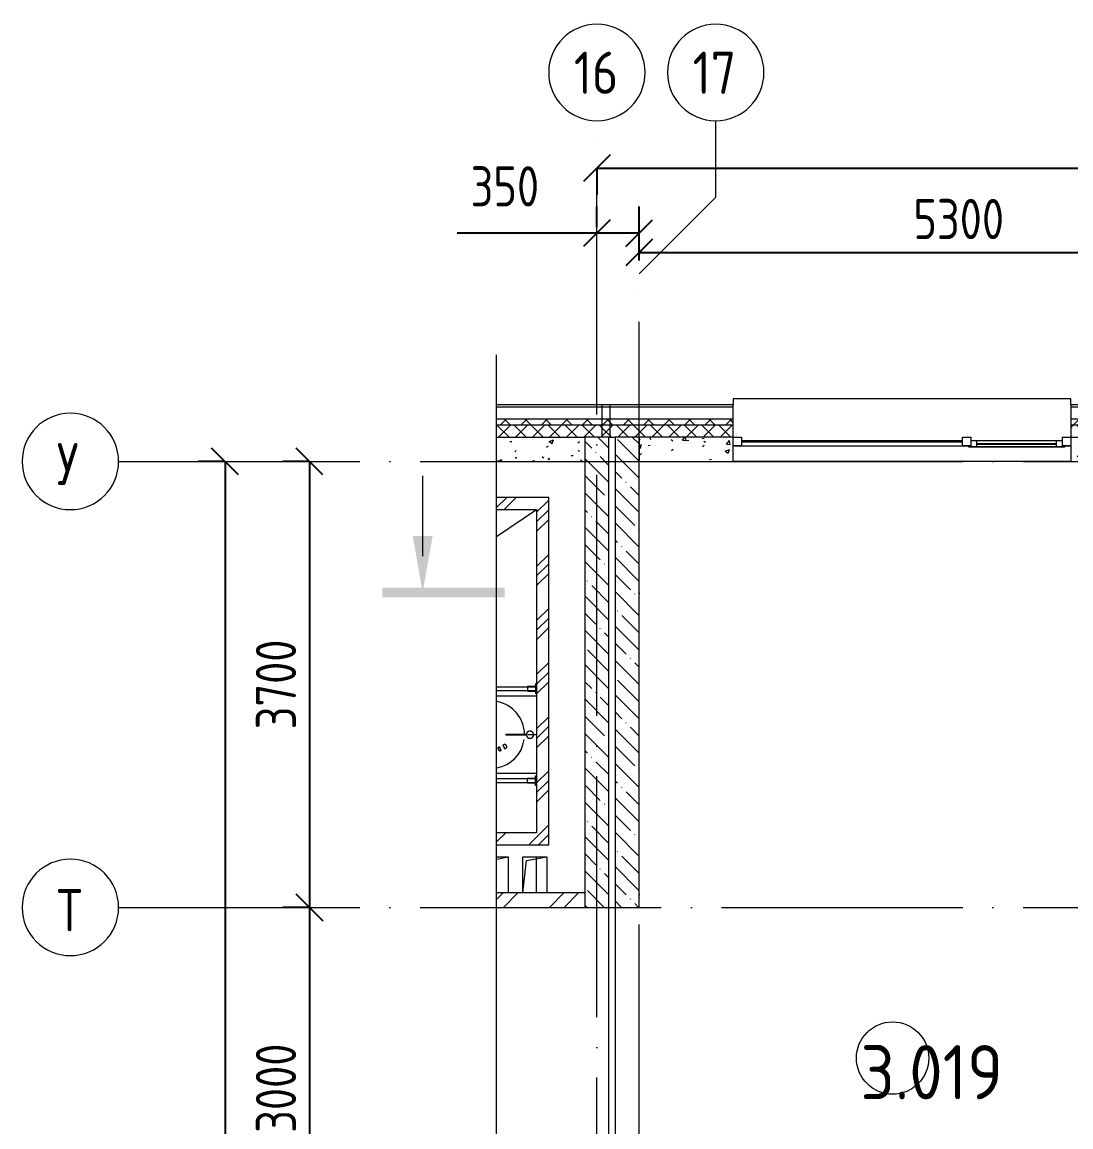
# Model space of a CAD drawing. Header units: millimetres. Extents: x -592259 to 288321, y -552984 to 293768.
# Drawn here: x 92437 to 101133, y -205702 to -196536 of the extents above; entities that cross this region are included whole.
import ezdxf

# ---------------------------------------------------------------- set-up
doc = ezdxf.new("R2010")
doc.units = ezdxf.units.MM
for name, pattern in [('ADSK_Линия сетки', [2500, 2000, -250, 0, -250]), ('ADSK_Невидимые', [500, 300, -200]), ('ADSK_Скрыто', [600, 300, -300])]:
    doc.linetypes.add(name, pattern=pattern)
doc.layers.get('Defpoints').update_dxf_attribs({"color": 250})
for name, color, linetype, lineweight in [('A-____-____-DIMS', 250, 'Continuous', 9), ('A-AREA-____-IDEN', 250, 'Continuous', 9), ('A-DETL-GENF-OTLN', 250, 'Continuous', 5), ('A-FLOR-____-OTLN', 250, 'Continuous', 9), ('A-GLAZ-____-MCUT', 250, 'Continuous', 9), ('A-GLAZ-____-OTLN', 250, 'Continuous', 5), ('A-WALL-____-MCUT', 250, 'Continuous', 13), ('A-WALL-____-PATT', 250, 'Continuous', 13), ('A-WALL-FNSH-MCUT', 250, 'Continuous', 13), ('G-____-____-SYMB', 250, 'ADSK_Скрыто', 9), ('I-WALL-____-OTLN', 250, 'Continuous', 9), ('P-SANR-FIXT-HDLN', 250, 'ADSK_Невидимые', 5), ('P-SANR-FIXT-OTLN', 250, 'Continuous', 9), ('S-GRID-____-IDEN', 250, 'Continuous', 9), ('S-GRID-____-OTLN', 250, 'Continuous', 9)]:
    doc.layers.add(name, color=color, linetype=linetype, lineweight=lineweight)
doc.styles.add('GOST Common', font='', dxfattribs={"width": 0.9, "height": 350})
doc.styles.add('ISOCPEUR_1', font='isocpeur.ttf', dxfattribs={"width": 0.9, "height": 250})
doc.styles.get("Standard").update_dxf_attribs({"font": 'ГОСТ тип А.ttf'})
doc.styles.get('GOST Common').set_extended_font_data('GOST Common')
doc.dimstyles.new('А3', dxfattribs={"dimtxt": 333, "dimasz": 222, "dimexe": 222, "dimexo": 111, "dimgap": 111, "dimtad": 1, "dimtoh": 1, "dimdec": 0, "dimrnd": 0.0015, "dimzin": 0, "dimdsep": 46, "dimtxsty": 'Standard', "dimblk": 'OBLIQUE', "dimcen": 0, "dimclrd": 7, "dimclre": 7, "dimclrt": 7, "dimadec": 0, "dimazin": 0, "dimtfac": 1, "dimtdec": 0, "dimtofl": 0, "dimtmove": 0, "dimatfit": 3, "dimfxl": 1, "dimtolj": 1, "dimtzin": 0, "dimarcsym": 0})
pattern_1 = [(45, (28052.9, -258555.93), (-224.5064, 224.5064), []), (45, (28132.28, -258555.93), (0, 449.0128), []), (45, (27973.53, -258555.93), (0, 449.0128), [])]
pattern_2 = [(135, (28052.9, -258555.93), (-84.85281, -84.85281), []), (225, (28052.9, -258555.93), (84.85281, -84.85281), [])]
pattern_3 = [(45, (28052.91, -258555.93), (-70.71068, 70.71068), []), (135, (28052.91, -258555.93), (-70.71068, -70.71068), [])]
pattern_4 = [(135, (28052.9, -258555.93), (-142.5612, -142.5612), []), (135, (28195.47, -258555.93), (-142.5612, -142.5612), [252.016, -50.403, 3.353, -47.05])]
pattern_5 = [(50, (28052.9, -258555.93), (364.3679, -31.8783), [38.1, -419.1]), (355, (28052.9, -258555.93), (-70.4859, 382.1133), [30.48, -335.28]), (100.451, (28083.27, -258558.6), (293.885, 350.2334), [32.38, -356.18]), (46.184, (28052.9, -258454.33), (542.1585, -84.0858), [57.15, -628.65]), (96.636, (28098.1, -258461.34), (474.805, 494.8554), [48.57, -534.27]), (351.184, (28052.9, -258454.33), (474.8102, 494.85), [45.72, -502.92]), (21, (28103.7, -258479.73), (303.2285, -204.5305), [38.1, -419.1]), (326, (28103.7, -258479.73), (123.6039, 368.376), [30.48, -335.28]), (71.451, (28128.97, -258496.77), (426.8341, 163.8427), [32.38, -356.18]), (37.5, (28052.9, -258555.93), (6.17665, 169.11015), [16.764, -314.452, 16.764, -323.596, -336.55]), (37.5, (28052.9, -258555.93), (6.17665, 169.11015), [-671.576, 16.764, -319.786]), (7.5, (28052.9, -258555.93), (133.63888, 200.3615), [16.764, -177.292, 16.764, -306.832, -128.27]), (7.5, (28052.9, -258555.93), (133.63888, 200.3615), [-517.652, 16.764, -111.506]), (327.5, (27939.62, -258555.93), (271.18182, -11.45836), [16.764, -110.236, 16.764, -379.476, -525.78]), (327.5, (27939.62, -258555.93), (271.18182, -11.45836), [-523.24, 16.764, -509.016]), (317.5, (27888.82, -258555.93), (296.2585, 50.85285), [16.764, -148.336, 16.764, -246.38, -373.38]), (317.5, (27888.82, -258555.93), (296.2585, 50.85285), [-428.244, 16.764, -356.616])]

# ---------------------------------------------------------------- blocks, each defined once
blk = doc.blocks.new('SND_Умывальник МГН_Jika - гибкая подводка_ 640х550х165 PN6_3_ ХВ_ГВ накидная гайка BP DN15_ К-гл_кон_ П DN 50-28567872-АР1_Маркировочный план 3 этажа секция 2_3')
at = {"layer": 'P-SANR-FIXT-HDLN'}
blk.add_line((0, 0), (0, -25), dxfattribs=at)
at = {"layer": 'P-SANR-FIXT-OTLN', "lineweight": 5}
for p, q in [((-421, 0), (-421, -8)), ((-341, -8), (-341, 0)), ((-320, 0), (-320, -331.2)), ((320, -331.2), (320, 0)), ((341, -8), (341, 0)), ((-421, -8), (-341, -8)), ((-401, -8), (-401, -75)), ((-401, -75), (-361, -75)), ((-397, -331.2), (-397, -8)), ((-365, -8), (-365, -331.2)), ((-361, -75), (-361, -8)), ((-5, -222.8), (-5, -77.2)), ((0, -25), (0, -72.9)), ((5, -78.1), (5, -222.8)), ((421, -8), (341, -8)), ((361, -75), (361, -8)), ((401, -75), (361, -75)), ((365, -8), (365, -331.2)), ((397, -331.2), (397, -8)), ((401, -8), (401, -75)), ((421, 0), (421, -8)), ((-5, -228.7), (-5, -222.8)), ((5, -222.8), (-5, -222.8)), ((-5, -236.8), (-5, -228.7)), ((-5, -228.7), (5, -228.7)), ((-5, -254.9), (-5, -236.8)), ((-5, -236.8), (5, -236.8)), ((-5, -254.9), (5, -254.9)), ((5, -222.8), (5, -228.7)), ((5, -228.7), (5, -236.8)), ((5, -236.8), (5, -254.9)), ((104, -316.1), (102.9, -313.7)), ((104, -316.1), (103.7, -314.7))]:
    blk.add_line(p, q, dxfattribs=at)
at = {"layer": 'P-SANR-FIXT-OTLN', "lineweight": 5, "flags": 128}
for points in [[(0, -25), (-1.2, -25), (-2.4, -25.1), (-3.6, -25.2), (-4.8, -25.4), (-6, -25.6), (-7.1, -25.9), (-8.3, -26.2), (-9.4, -26.5), (-10.6, -26.9), (-11.7, -27.4), (-12.8, -27.9), (-13.9, -28.4), (-14.9, -29), (-15.9, -29.6), (-16.9, -30.2), (-17.9, -30.9), (-18.9, -31.7), (-19.8, -32.4), (-20.7, -33.3), (-21.5, -34.1), (-22.3, -35), (-23.1, -35.9), (-23.9, -36.8), (-24.6, -37.8), (-25.2, -38.8), (-25.9, -39.8), (-26.5, -40.9), (-27, -41.9), (-27.5, -43), (-28, -44.1), (-28.4, -45.3), (-28.7, -46.4), (-29.1, -47.6), (-29.3, -48.7), (-29.6, -49.9), (-29.7, -51.1), (-29.9, -52.3), (-30, -53.5), (-30, -54.7), (-30, -55.9), (-29.9, -57.1), (-29.8, -58.3), (-29.7, -59.5), (-29.5, -60.6), (-29.2, -61.8), (-28.9, -63), (-28.6, -64.1), (-28.2, -65.3), (-27.8, -66.4), (-27.3, -67.5), (-26.8, -68.6), (-26.2, -69.6), (-25.6, -70.7), (-24.9, -71.7), (-24.3, -72.7), (-23.5, -73.6), (-22.8, -74.5), (-22, -75.4), (-21.1, -76.3), (-20.3, -77.1), (-19.4, -77.9), (-18.4, -78.7), (-17.5, -79.4), (-16.5, -80.1), (-15.5, -80.7), (-14.4, -81.3), (-13.4, -81.9), (-12.3, -82.4), (-11.2, -82.8), (-10, -83.3), (-8.9, -83.6), (-7.8, -84), (-6.6, -84.3), (-5.4, -84.5)], [(6, -84.4), (7.1, -84.1), (8.3, -83.8), (9.4, -83.5), (10.6, -83.1), (11.7, -82.6), (12.8, -82.1), (13.9, -81.6), (14.9, -81), (15.9, -80.4), (16.9, -79.8), (17.9, -79.1), (18.9, -78.3), (19.8, -77.6), (20.7, -76.7), (21.5, -75.9), (22.3, -75), (23.1, -74.1), (23.9, -73.2), (24.6, -72.2), (25.2, -71.2), (25.9, -70.2), (26.5, -69.1), (27, -68.1), (27.5, -67), (28, -65.9), (28.4, -64.7), (28.7, -63.6), (29.1, -62.4), (29.3, -61.3), (29.6, -60.1), (29.7, -58.9), (29.9, -57.7), (30, -56.5), (30, -55.3), (30, -54.1), (29.9, -52.9), (29.8, -51.7), (29.7, -50.5), (29.5, -49.4), (29.2, -48.2), (28.9, -47), (28.6, -45.9), (28.2, -44.7), (27.8, -43.6), (27.3, -42.5), (26.8, -41.4), (26.2, -40.4), (25.6, -39.3), (24.9, -38.3), (24.3, -37.3), (23.5, -36.4), (22.8, -35.5), (22, -34.6), (21.1, -33.7), (20.3, -32.9), (19.4, -32.1), (18.4, -31.3), (17.5, -30.6), (16.5, -29.9), (15.5, -29.3), (14.4, -28.7), (13.4, -28.1), (12.3, -27.6), (11.2, -27.2), (10, -26.7), (8.9, -26.4), (7.8, -26), (6.6, -25.7), (5.4, -25.5), (4.2, -25.3), (3, -25.2), (1.8, -25.1), (0.6, -25), (0, -25)], [(79, -262.4), (83, -270.9), (87.1, -279.9)], [(116.3, -266.3), (112.1, -257.3), (108.1, -248.8)], [(100.7, -308.9), (102.9, -313.7), (104, -316.1)], [(106.2, -318.3), (104.9, -317.3), (104, -316.1)], [(133.2, -302.5), (133.5, -304), (133.4, -305.6), (132.7, -307.4), (131.6, -309.2), (130.1, -311), (128.1, -312.8), (125.8, -314.4), (123.3, -315.9), (120.6, -317.1), (117.8, -318.1), (115.1, -318.8), (112.5, -319.2), (110.1, -319.2), (108, -318.9)], [(129.8, -295.3), (132, -300.1), (133.2, -302.5)], [(133.2, -302.5), (132, -300.1), (129.8, -295.3)], [(131, -300.4), (132.3, -301.3), (133.2, -302.5)]]:
    blk.add_lwpolyline(points, dxfattribs=at)
at = {"layer": 'P-SANR-FIXT-OTLN', "lineweight": 5}
for centre, radius, start, end in [((0, -55), 30, 171.13635, 180), ((0, -55), 30, 180, 260.34074), ((0, -55), 30, 23.27725, 150), ((0, -55), 30, 327.04557, 360), ((0, -55), 30, 0, 8.09442), ((0, -380), 280, 91.02501, 169.95011), ((0, -380), 280, 10.04989, 81.67409)]:
    blk.add_arc(centre, radius, start, end, dxfattribs=at)
for points, knots in [([(79, -262.4), (78.9, -262.2), (78.9, -261.7), (79.4, -260.8), (80.3, -259.8), (81.3, -258.9), (82.4, -258), (84.1, -256.8), (86.6, -255.2), (90.1, -253.3), (94, -251.5), (98, -249.9), (101.4, -248.8), (104, -248.3), (105.8, -248.1), (107.4, -248.1), (108, -248.5), (108.1, -248.8)], [-1, -1, -1, -1, -0.958333, -0.916667, -0.875, -0.833333, -0.791667, -0.75, -0.666667, -0.555556, -0.444444, -0.333333, -0.222222, -0.166667, -0.111111, -0.055556, 0, 0, 0, 0]), ([(87.1, -279.9), (87.1, -279.9), (87.5, -279.7), (88.7, -279), (90.3, -278.3), (92.6, -277.2), (95.8, -275.7), (99.6, -273.9), (103.6, -272), (107.1, -270.4), (109.9, -269.1), (111.7, -268.3), (113, -267.7), (114.2, -267.2), (115.3, -266.7), (116, -266.4), (116.2, -266.3), (116.3, -266.3)], [0, 0, 0, 0, 0.055556, 0.111111, 0.166667, 0.222222, 0.333333, 0.444444, 0.555556, 0.666667, 0.75, 0.791667, 0.833333, 0.875, 0.916667, 0.958333, 1, 1, 1, 1]), ([(100.7, -308.9), (100.7, -308.9), (101, -308.8), (102.4, -308.2), (103.9, -307.5), (106.3, -306.5), (109.4, -305), (113.3, -303.2), (116.6, -301.7), (119.2, -300.5), (121.1, -299.6), (123.1, -298.6), (124.9, -297.7), (126.6, -296.9), (128.2, -296.2), (129.5, -295.5), (129.8, -295.3), (129.8, -295.3)], [-1, -1, -1, -1, -0.944444, -0.888889, -0.833333, -0.777778, -0.666667, -0.555556, -0.444444, -0.388889, -0.333333, -0.277778, -0.222222, -0.166667, -0.111111, -0.055556, 0, 0, 0, 0]), ([(104, -316.1), (104.3, -316.8), (105.3, -317.8), (107.3, -318.8), (109.4, -319.2), (112.3, -319.3), (115.9, -318.8), (120, -317.5), (123.3, -315.9), (125.7, -314.5), (127.5, -313.3), (129.2, -311.9), (130.8, -310.3), (132.1, -308.6), (133.1, -306.7), (133.7, -304.6), (133.5, -303.2), (133.2, -302.5)], [0, 0, 0, 0, 0.055556, 0.111111, 0.166667, 0.222222, 0.333333, 0.444444, 0.555556, 0.611111, 0.666667, 0.722222, 0.777778, 0.833333, 0.888889, 0.944444, 1, 1, 1, 1]), ([(133.2, -302.5), (132.8, -301.9), (132, -300.9), (130.9, -300.3), (130.4, -300.1)], [0, 0, 0, 0, 0.05555556, 0.097424, 0.097424, 0.097424, 0.097424])]:
    blk.add_open_spline(points, degree=3, knots=knots, dxfattribs=at)
blk.add_open_spline([(103.7, -314.7), (103.7, -315.2), (103.8, -315.7), (104, -316.1)], degree=3, dxfattribs=at)
blk = doc.blocks.new('_Wn_-As_OpeningMEP_floor__Rectangular - _Wn_-As_OpeningMEP_floor__Rectangular-33952643-АР1_Маркировочный план 3 этажа секция 2_3')
at = {"layer": 'A-DETL-GENF-OTLN', "lineweight": 5}
blk.add_line((3.8, 181.6), (100, 200), dxfattribs=at)
blk = doc.blocks.new('_Wn_-As_OpeningMEP_floor__Rectangular - _Wn_-As_OpeningMEP_floor__Rectangular-V146-АР1_Маркировочный план 3 этажа секция 2_3')
at = {"layer": 'A-DETL-GENF-OTLN', "lineweight": 5}
for p, q in [((-67.9, 167.9), (100, 200)), ((-100, -100), (-67.9, 167.9))]:
    blk.add_line(p, q, dxfattribs=at)
blk = doc.blocks.new('Окно_СКБ_2Ст1 - Окно_СКБ_2Ст_2800_ОК12-29019270-АР1_Маркировочный план 3 этажа секция 2_3')
at = {"layer": 'A-GLAZ-____-MCUT'}
for p, q in [((-1400, -195), (-1400, -125)), ((-1400, -125), (-1330, -125)), ((-1330, -125), (-1330, -195)), ((500, -195), (500, -125)), ((500, -125), (570, -125)), ((570, -125), (570, -195)), ((1330, -155), (570, -155)), ((570, -155), (570, -195)), ((620, -205), (620, -155)), ((1280, -205), (1280, -155)), ((1330, -195), (1330, -125)), ((1330, -125), (1400, -125)), ((1330, -195), (1330, -155)), ((1400, -125), (1400, -195)), ((-1330, -195), (-1400, -195)), ((570, -195), (500, -195)), ((570, -195), (550, -195)), ((550, -195), (550, -205)), ((550, -205), (1350, -205)), ((1350, -205), (550, -205)), ((1400, -195), (1330, -195)), ((1350, -195), (1330, -195)), ((1350, -205), (1350, -195))]:
    blk.add_line(p, q, dxfattribs=at)
at = {"layer": 'A-GLAZ-____-MCUT', "lineweight": 5}
for p, q in [((500, -155), (-1330, -155)), ((500, -165), (-1330, -165)), ((620, -175), (1280, -175)), ((1280, -185), (620, -185))]:
    blk.add_line(p, q, dxfattribs=at)
at = {"layer": 'A-GLAZ-____-OTLN'}
for p, q in [((-1400, -195), (550, -195)), ((1350, -195), (1400, -195))]:
    blk.add_line(p, q, dxfattribs=at)
blk = doc.blocks.new('WNW_Отлив1 - Отлив_металлический 2-28596384-АР1_Маркировочный план 3 этажа секция 2_3')
at = {"layer": 'A-GLAZ-____-OTLN'}
for p, q in [((1400, 320), (-1400, 320)), ((-1400, 320), (-1400, 270)), ((1400, 270), (1400, 320))]:
    blk.add_line(p, q, dxfattribs=at)
blk = doc.blocks.new('DET_L_Линия разрыва - М100-32542165-АР1_Маркировочный план 3 этажа секция 2_3')
at = {"layer": 'A-DETL-GENF-OTLN', "lineweight": 5}
blk.add_line((8350, 0), (0, 0), dxfattribs=at)
blk = doc.blocks.new('Ось сетки - Круг_Ø8 мм-39983606-АР1_Маркировочный план 3 этажа секция 2_3')
at = {"layer": 'S-GRID-____-IDEN'}
for start, end in [(360, 180), (180, 360)]:
    blk.add_arc((0, 0), 4, start, end, dxfattribs=at)
blk = doc.blocks.new('_Oblique')
at = {"color": 0, "linetype": 'ByBlock', "lineweight": -2}
blk.add_line((-0.5, -0.5), (0.5, 0.5), dxfattribs=at)
blk = doc.blocks.new('*D4343')
at = {"layer": 'A-____-____-DIMS', "color": 7, "lineweight": -2, "transparency": 16777216}
for p, q in [((94808.3, -200180.9), (94597.3, -200180.9)), ((94819.3, -200180.9), (94819.3, -203880.9)), ((94808.3, -203880.9), (94597.3, -203880.9))]:
    blk.add_line(p, q, dxfattribs=at)
at = {"layer": 'Defpoints', "color": 0, "transparency": 16777216}
for p in [(94919.3, -200180.9), (94819.3, -203880.9), (94919.3, -203880.9)]:
    blk.add_point(p, dxfattribs=at)
at = {"layer": 'A-____-____-DIMS', "color": 7, "lineweight": -2, "transparency": 16777216, "xscale": 222, "yscale": 222, "zscale": 222}
for p, rotation in [((94819.3, -200180.9), 90), ((94819.3, -203880.9), 270)]:
    blk.add_blockref('_Oblique', p, dxfattribs=dict(at, rotation=rotation))
at = {"layer": 'A-____-____-DIMS', "color": 7, "transparency": 16777216, "insert": (94541.8, -202030.9), "char_height": 333, "width": 2.483, "attachment_point": 5, "rotation": 90}
blk.add_mtext('\\A1;3700', dxfattribs=at)
blk = doc.blocks.new('*D4344')
at = {"layer": 'A-____-____-DIMS', "color": 7, "lineweight": -2, "transparency": 16777216}
for p, q in [((94808.3, -203880.9), (94597.3, -203880.9)), ((94819.3, -203880.9), (94819.3, -206880.9)), ((94808.3, -206880.9), (94597.3, -206880.9))]:
    blk.add_line(p, q, dxfattribs=at)
at = {"layer": 'Defpoints', "color": 0, "transparency": 16777216}
for p in [(94919.3, -203880.9), (94819.3, -206880.9), (94919.3, -206880.9)]:
    blk.add_point(p, dxfattribs=at)
at = {"layer": 'A-____-____-DIMS', "color": 7, "lineweight": -2, "transparency": 16777216, "xscale": 222, "yscale": 222, "zscale": 222}
for p, rotation in [((94819.3, -203880.9), 90), ((94819.3, -206880.9), 270)]:
    blk.add_blockref('_Oblique', p, dxfattribs=dict(at, rotation=rotation))
at = {"layer": 'A-____-____-DIMS', "color": 7, "transparency": 16777216, "insert": (94541.8, -205380.9), "char_height": 333, "width": 2.483, "attachment_point": 5, "rotation": 90}
blk.add_mtext('\\A1;3000', dxfattribs=at)
blk = doc.blocks.new('*D4359')
at = {"layer": 'A-____-____-DIMS', "color": 7, "lineweight": -2, "transparency": 16777216}
for p, q in [((94108.3, -200180.9), (93897.3, -200180.9)), ((94119.3, -200180.9), (94119.3, -258530.9)), ((94108.3, -258530.9), (93897.3, -258530.9))]:
    blk.add_line(p, q, dxfattribs=at)
at = {"layer": 'Defpoints', "color": 0, "transparency": 16777216}
for p in [(94219.3, -200180.9), (94119.3, -258530.9), (94219.3, -258530.9)]:
    blk.add_point(p, dxfattribs=at)
at = {"layer": 'A-____-____-DIMS', "color": 7, "lineweight": -2, "transparency": 16777216, "xscale": 222, "yscale": 222, "zscale": 222}
for p, rotation in [((94119.3, -200180.9), 90), ((94119.3, -258530.9), 270)]:
    blk.add_blockref('_Oblique', p, dxfattribs=dict(at, rotation=rotation))
at = {"layer": 'A-____-____-DIMS', "color": 7, "transparency": 16777216, "insert": (93841.8, -229355.9), "char_height": 333, "width": 3.104, "attachment_point": 5, "rotation": 90}
blk.add_mtext('\\A1;58350', dxfattribs=at)
blk = doc.blocks.new('*D4402')
at = {"layer": 'A-____-____-DIMS', "color": 7, "lineweight": -2, "transparency": 16777216}
for p, q in [((97202.9, -198236.4), (97202.9, -198065.3)), ((97552.9, -198512.9), (97552.9, -198065.3)), ((97202.9, -198287.3), (96044.9, -198287.3)), ((97552.9, -198287.3), (97202.9, -198287.3))]:
    blk.add_line(p, q, dxfattribs=at)
at = {"layer": 'Defpoints', "color": 0, "transparency": 16777216}
for p in [(97202.9, -198347.4), (97552.9, -198287.3), (97552.9, -198623.9)]:
    blk.add_point(p, dxfattribs=at)
at = {"layer": 'A-____-____-DIMS', "color": 7, "lineweight": -2, "transparency": 16777216, "xscale": 222, "yscale": 222, "zscale": 222, "rotation": 180}
blk.add_blockref('_Oblique', (97202.9, -198287.3), dxfattribs=at)
at = {"layer": 'A-____-____-DIMS', "color": 7, "lineweight": -2, "transparency": 16777216, "xscale": 222, "yscale": 222, "zscale": 222}
blk.add_blockref('_Oblique', (97552.9, -198287.3), dxfattribs=at)
at = {"layer": 'A-____-____-DIMS', "color": 7, "transparency": 16777216, "insert": (96155.9, -197732.3), "char_height": 333, "width": 1.862, "attachment_point": 1, "line_spacing_factor": 1.022761}
blk.add_mtext('\\A1;350', dxfattribs=at)
blk = doc.blocks.new('*D4403')
at = {"layer": 'A-____-____-DIMS', "color": 7, "lineweight": -2, "transparency": 16777216}
for p, q in [((97552.9, -198512.9), (97552.9, -198225.4)), ((97552.9, -198447.4), (102852.9, -198447.4)), ((102852.9, -198458.4), (102852.9, -198669.4))]:
    blk.add_line(p, q, dxfattribs=at)
at = {"layer": 'Defpoints', "color": 0, "transparency": 16777216}
for p in [(102852.9, -198347.4), (102852.9, -198447.4), (97552.9, -198623.9)]:
    blk.add_point(p, dxfattribs=at)
at = {"layer": 'A-____-____-DIMS', "color": 7, "lineweight": -2, "transparency": 16777216, "xscale": 222, "yscale": 222, "zscale": 222, "rotation": 180}
blk.add_blockref('_Oblique', (97552.9, -198447.4), dxfattribs=at)
at = {"layer": 'A-____-____-DIMS', "color": 7, "lineweight": -2, "transparency": 16777216, "xscale": 222, "yscale": 222, "zscale": 222}
blk.add_blockref('_Oblique', (102852.9, -198447.4), dxfattribs=at)
at = {"layer": 'A-____-____-DIMS', "color": 7, "transparency": 16777216, "insert": (100202.9, -198169.9), "char_height": 333, "width": 2.483, "attachment_point": 5}
blk.add_mtext('\\A1;5300', dxfattribs=at)
blk = doc.blocks.new('*D4431')
at = {"layer": 'A-____-____-DIMS', "color": 7, "lineweight": -2, "transparency": 16777216}
for p, q in [((97202.9, -197747.4), (180802.9, -197747.4)), ((97202.9, -197758.4), (97202.9, -197969.4)), ((180802.9, -197758.4), (180802.9, -197969.4))]:
    blk.add_line(p, q, dxfattribs=at)
at = {"layer": 'Defpoints', "color": 0, "transparency": 16777216}
for p in [(97202.9, -197647.4), (180802.9, -197647.4), (180802.9, -197747.4)]:
    blk.add_point(p, dxfattribs=at)
at = {"layer": 'A-____-____-DIMS', "color": 7, "lineweight": -2, "transparency": 16777216, "xscale": 222, "yscale": 222, "zscale": 222, "rotation": 180}
blk.add_blockref('_Oblique', (97202.9, -197747.4), dxfattribs=at)
at = {"layer": 'A-____-____-DIMS', "color": 7, "lineweight": -2, "transparency": 16777216, "xscale": 222, "yscale": 222, "zscale": 222}
blk.add_blockref('_Oblique', (180802.9, -197747.4), dxfattribs=at)
at = {"layer": 'A-____-____-DIMS', "color": 7, "transparency": 16777216, "insert": (139002.9, -197469.9), "char_height": 333, "width": 3.104, "attachment_point": 5}
blk.add_mtext('\\A1;83600', dxfattribs=at)
blk = doc.blocks.new('AAR_СКБ_Марка_Помещения_мал - Номер-28977439-АР1_Маркировочный план 3 этажа секция 2_3')
at = {"layer": 'A-AREA-____-IDEN'}
blk.add_circle((-0.028, 0), 3, dxfattribs=at)
blk = doc.blocks.new('Разрез - Номер вида сзади_3_5 мм-32550532-АР1_Маркировочный план 3 этажа секция 2_3')
at = {"layer": 'G-____-____-SYMB', "linetype": 'Continuous'}
for points in [[(9.798, 0.404), (9.798, -0.394), (-0.333, -0.394), (-0.333, 0.404)], [(2.176, -4.675), (3, 0), (3.824, -4.675)]]:
    blk.add_hatch(color=256, dxfattribs=at).paths.add_polyline_path(points)
at = {"layer": 'G-____-____-SYMB', "linetype": 'Continuous', "lineweight": 20}
blk.add_line((3, -3), (3, -9.663), dxfattribs=at)

msp = doc.modelspace()

# ---------------------------------------------------------------- hatches: boundary and pattern name
at = {"layer": 'A-WALL-____-PATT', "lineweight": 15}
h = msp.add_hatch(dxfattribs=at)
h.set_pattern_fill('FP_48', color=256, style=0, pattern_type=2)
h.set_pattern_definition(pattern_2)
h.paths.add_polyline_path([(96371.6605, -199880.9292), (97312.9057, -199880.9292), (97312.9057, -199830.9292), (96371.6605, -199830.9292), (96371.6605, -199838.4715)])
h = msp.add_hatch(dxfattribs=at)
h.set_pattern_fill('FP_49', color=256, style=0, pattern_type=2)
h.set_pattern_definition(pattern_3)
h.paths.add_polyline_path([(97242.9057, -199980.9292), (97242.9057, -199914.2625), (97312.9057, -199880.9292), (96371.6605, -199880.9292), (96371.6605, -199980.9292), (97102.9057, -199980.9292)])
h = msp.add_hatch(dxfattribs=at)
h.set_pattern_fill('FP_49', color=256, style=0, pattern_type=2)
h.set_pattern_definition(pattern_3)
h.paths.add_polyline_path([(103312.8838, -199980.9292), (105652.9051, -199980.9286), (105652.9057, -199880.9292), (103312.8838, -199880.9292)])
h.paths.add_polyline_path([(101982.9057, -199980.9292), (101982.9082, -199980.9286), (102412.8838, -199980.8683), (102412.8838, -199880.9292), (101132.9057, -199880.9292), (101132.9057, -199980.9292), (101202.943, -199980.9292)])
h.paths.add_polyline_path([(98332.9057, -199980.9292), (98332.9057, -199880.9292), (97312.9057, -199880.9292), (97242.9057, -199914.2625), (97242.9057, -199980.9292), (97552.9057, -199980.9292)])
h = msp.add_hatch(dxfattribs=at)
h.set_pattern_fill('FP_48', color=256, style=0, pattern_type=2)
h.set_pattern_definition(pattern_2)
h.paths.add_polyline_path([(103412.8838, -199880.9292), (105652.9057, -199880.9292), (105652.9057, -199830.9292), (103312.8838, -199830.9292), (103312.8838, -199880.9292)])
h.paths.add_polyline_path([(101202.943, -199880.9292), (102412.8838, -199880.9292), (102412.8838, -199830.9292), (101132.9057, -199830.9292), (101132.9057, -199880.9292)])
h.paths.add_polyline_path([(97342.9057, -199880.9292), (98332.9057, -199880.9292), (98332.9057, -199830.9292), (97312.9057, -199830.9292), (97312.9057, -199880.9292)])
h = msp.add_hatch(dxfattribs=at)
h.set_pattern_fill('FP_124', color=256, style=0, pattern_type=2)
h.set_pattern_definition(pattern_5)
h.paths.add_polyline_path([(96398.5715, -200180.9292), (97102.9057, -200180.9292), (97102.9057, -199980.9292), (96371.6605, -199981.3698), (96371.6605, -200180.9292)])
h = msp.add_hatch(dxfattribs=at)
h.set_pattern_fill('FP_19', color=256, style=0, pattern_type=2)
h.set_pattern_definition(pattern_4)
h.paths.add_polyline_path([(97148.134, -203880.9286), (97302.9057, -203880.9286), (97302.9057, -199980.9292), (97102.9057, -199981.3698), (97102.9057, -203880.9286), (97120.7576, -203880.9286)])
h = msp.add_hatch(dxfattribs=at)
h.set_pattern_fill('FP_19', color=256, style=0, pattern_type=2)
h.set_pattern_definition(pattern_4)
h.paths.add_polyline_path([(97552.9057, -203880.9286), (97552.9057, -199980.9292), (97352.9057, -199981.3698), (97352.9057, -203880.9286)])
h = msp.add_hatch(dxfattribs=at)
h.set_pattern_fill('FP_124', color=256, style=0, pattern_type=2)
h.set_pattern_definition(pattern_5)
h.paths.add_polyline_path([(101132.9057, -200180.9292), (101982.9057, -200180.9286), (101982.9057, -199980.9292), (101132.9057, -199980.9292), (101132.9057, -200050.9292)])
h.paths.add_polyline_path([(98332.9057, -200180.9292), (98332.9057, -199980.9292), (97552.9057, -199981.3698), (97552.9057, -200180.9292)])
h = msp.add_hatch(dxfattribs=at)
h.set_pattern_fill('FP_11', color=256, style=0, pattern_type=2)
h.set_pattern_definition(pattern_1)
h.paths.add_polyline_path([(96371.6605, -200580.9292), (96702.9057, -200580.9292), (96702.9057, -200480.9292), (96371.6605, -200480.9292), (96371.6605, -200502.5729)])
h = msp.add_hatch(dxfattribs=at)
h.set_pattern_fill('FP_11', color=256, style=0, pattern_type=2)
h.set_pattern_definition(pattern_1)
h.paths.add_polyline_path([(96731.0958, -203360.9286), (96802.9057, -203360.9286), (96802.9057, -200480.9292), (96702.9057, -200480.9292), (96702.9057, -203360.9286), (96727.3459, -203360.9286)])
h = msp.add_hatch(dxfattribs=at)
h.set_pattern_fill('FP_11', color=256, style=0, pattern_type=2)
h.set_pattern_definition(pattern_1)
h.paths.add_polyline_path([(96499.0292, -203360.9286), (96702.9057, -203360.9286), (96702.9057, -203260.9286), (96371.6605, -203260.9286), (96371.6605, -203360.9286), (96487.5982, -203360.9286)])
h = msp.add_hatch(dxfattribs=at)
h.set_pattern_fill('FP_2', color=256, style=0, pattern_type=2)
h.set_pattern_definition([(45, (28052.9, -258555.93), (-251.4472, 251.4472), []), (45, (28052.9, -258174.93), (-251.4472, 251.4472), [])])
h.paths.add_polyline_path([(97102.9057, -203880.9286), (97102.9057, -203760.9292), (96371.6605, -203760.9292), (96371.6605, -203880.9286), (96798.3477, -203880.9286)])

# ---------------------------------------------------------------- linework, layer by layer
at = {"layer": 'A-FLOR-____-OTLN'}
msp.add_line((96371.6605, -200803.4281), (96702.9057, -200580.9292), dxfattribs=at)
at = {"layer": 'A-FLOR-____-OTLN', "lineweight": 5}
for p, q in [((96371.6605, -203460.9286), (96467.9057, -203460.9286)), ((96467.9057, -203460.9286), (96467.9057, -203760.9286)), ((96587.9057, -203760.9286), (96587.9057, -203460.9286)), ((96587.9057, -203460.9286), (96787.9057, -203460.9286)), ((96787.9057, -203460.9286), (96787.9057, -203760.9286)), ((97302.9057, -207180.9292), (97302.9057, -203880.9286)), ((97352.9057, -203880.9286), (97352.9057, -207180.9292))]:
    msp.add_line(p, q, dxfattribs=at)
at = {"layer": 'A-WALL-____-MCUT', "lineweight": 15}
for p, q in [((98332.9057, -199730.9292), (96371.6605, -199730.9292)), ((102412.8838, -199730.9292), (101132.9057, -199730.9292)), ((98332.9057, -199830.9292), (96371.6605, -199830.9292)), ((98332.9057, -199880.9292), (96371.6605, -199880.9292)), ((102412.8838, -199830.9292), (101132.9057, -199830.9292)), ((102412.8838, -199880.9292), (101132.9057, -199880.9292)), ((97552.9057, -199980.9292), (97552.9057, -200180.9292))]:
    msp.add_line(p, q, dxfattribs=at)
at = {"layer": 'A-WALL-____-MCUT', "color": 10, "lineweight": 15}
for p, q in [((97242.9057, -199830.9292), (97242.9057, -199980.9292)), ((97312.9057, -199980.9292), (97312.9057, -199830.9292)), ((98332.9057, -199980.9292), (98332.9057, -199830.9292)), ((101132.9057, -199830.9292), (101132.9057, -199980.9292)), ((97302.9057, -199980.9292), (97352.9057, -199980.9292))]:
    msp.add_line(p, q, dxfattribs=at)
at = {"layer": 'A-WALL-____-MCUT', "color": 7, "lineweight": 15}
for p, q in [((96371.6605, -199980.9292), (97102.9057, -199980.9292)), ((98332.9057, -199980.9292), (97552.9057, -199980.9292)), ((98332.9057, -200180.9292), (98332.9057, -199980.9292)), ((101132.9057, -199980.9292), (101132.9057, -200180.9292)), ((101132.9057, -199980.9292), (102412.8838, -199980.9292)), ((96371.6605, -200180.9292), (97102.9057, -200180.9292)), ((97552.9057, -200180.9292), (98332.9057, -200180.9292)), ((101132.9057, -200180.9292), (101982.9057, -200180.9292)), ((96802.9057, -200480.9292), (96371.6605, -200480.9292)), ((96802.9057, -203360.9286), (96802.9057, -200480.9292)), ((96371.6605, -200580.9292), (96702.9057, -200580.9292)), ((96702.9057, -200580.9292), (96702.9057, -203260.9286)), ((96702.9057, -203260.9286), (96371.6605, -203260.9286)), ((96371.6605, -203360.9286), (96802.9057, -203360.9286)), ((97102.9057, -203760.9286), (96371.6605, -203760.9286)), ((96371.6605, -203880.9286), (97102.9057, -203880.9286))]:
    msp.add_line(p, q, dxfattribs=at)
at = {"layer": 'A-WALL-____-MCUT', "color": 250, "lineweight": 15}
for p, q in [((97102.9057, -199980.9292), (97102.9057, -203880.9286)), ((97302.9057, -199980.9292), (97102.9057, -199980.9292)), ((97302.9057, -203880.9286), (97302.9057, -199980.9292)), ((97352.9057, -199980.9292), (97352.9057, -203880.9286)), ((97552.9057, -199980.9292), (97352.9057, -199980.9292)), ((97552.9057, -203880.9286), (97552.9057, -200180.9292)), ((97102.9057, -203880.9286), (97302.9057, -203880.9286)), ((97352.9057, -203880.9286), (97552.9057, -203880.9286))]:
    msp.add_line(p, q, dxfattribs=at)
at = {"layer": 'A-WALL-FNSH-MCUT', "lineweight": 15}
for p, q in [((98332.9057, -199710.9292), (96371.6605, -199710.9292)), ((97242.9057, -199710.9292), (97242.9057, -199830.9292)), ((97312.9057, -199830.9292), (97312.9057, -199710.9292)), ((98332.9057, -199830.9292), (98332.9057, -199710.9292)), ((102412.8838, -199710.9292), (101132.9057, -199710.9292)), ((101132.9057, -199710.9292), (101132.9057, -199830.9292))]:
    msp.add_line(p, q, dxfattribs=at)
at = {"layer": 'I-WALL-____-OTLN', "lineweight": 15}
for p, q in [((101132.9057, -200180.9292), (98332.9057, -200180.9292)), ((96702.9057, -203760.9286), (96702.9057, -203460.9286))]:
    msp.add_line(p, q, dxfattribs=at)
at = {"layer": 'S-GRID-____-OTLN', "linetype": 'ADSK_Линия сетки'}
for p, q in [((97202.9057, -262294.7685), (97202.9057, -197353.9241)), ((97552.9057, -261024.7685), (97552.9057, -198623.9241)), ((93236.8325, -200180.9286), (181748.3453, -200180.9286)), ((93236.8325, -203880.9286), (184856.9445, -203880.9286))]:
    msp.add_line(p, q, dxfattribs=at)
at = {"layer": 'S-GRID-____-OTLN'}
for p, q in [((98187.9057, -197988.9241), (98187.9057, -197353.9241)), ((97552.9057, -198623.9241), (98187.9057, -197988.9241))]:
    msp.add_line(p, q, dxfattribs=at)

# ---------------------------------------------------------------- block references
at = {"layer": 'A-AREA-____-IDEN', "xscale": 99.99999999999993, "yscale": 99.99999999999993, "zscale": 99.99999999999993}
msp.add_blockref('AAR_СКБ_Марка_Помещения_мал - Номер-28977439-АР1_Маркировочный план 3 этажа секция 2_3', (99657.5061, -205130.417), dxfattribs=at)
at = {"layer": 'A-DETL-GENF-OTLN', "lineweight": 5, "rotation": 269.9999999999994}
msp.add_blockref('DET_L_Линия разрыва - М100-32542165-АР1_Маркировочный план 3 этажа секция 2_3', (96371.6605, -199295.8454), dxfattribs=at)
at = {"layer": 'A-GLAZ-____-OTLN'}
for name, p in [('WNW_Отлив1 - Отлив_металлический 2-28596384-АР1_Маркировочный план 3 этажа секция 2_3', (99732.9057, -199980.9292)), ('Окно_СКБ_2Ст1 - Окно_СКБ_2Ст_2800_ОК12-29019270-АР1_Маркировочный план 3 этажа секция 2_3', (99732.9057, -199855.9292)), ('_Wn_-As_OpeningMEP_floor__Rectangular - _Wn_-As_OpeningMEP_floor__Rectangular-33952643-АР1_Маркировочный план 3 этажа секция 2_3', (96367.9057, -203660.9289)), ('_Wn_-As_OpeningMEP_floor__Rectangular - _Wn_-As_OpeningMEP_floor__Rectangular-V146-АР1_Маркировочный план 3 этажа секция 2_3', (96687.9057, -203660.9289))]:
    msp.add_blockref(name, p, dxfattribs=at)
at = {"layer": 'G-____-____-SYMB', "linetype": 'Continuous', "lineweight": 40, "extrusion": (0, 0, -1), "xscale": 99.99999999999993, "yscale": 99.99999999999993, "zscale": 99.99999999999993, "rotation": 180}
msp.add_blockref('Разрез - Номер вида сзади_3_5 мм-32550532-АР1_Маркировочный план 3 этажа секция 2_3', (-95458.1322, -201267.238), dxfattribs=at)
at = {"layer": 'P-SANR-FIXT-OTLN', "lineweight": 5, "rotation": 269.9999999999987}
msp.add_blockref('SND_Умывальник МГН_Jika - гибкая подводка_ 640х550х165 PN6_3_ ХВ_ГВ накидная гайка BP DN15_ К-гл_кон_ П DN 50-28567872-АР1_Маркировочный план 3 этажа секция 2_3', (96702.9057, -202448.1389), dxfattribs=at)
at = {"layer": 'S-GRID-____-IDEN', "xscale": 99.99999999999993, "yscale": 99.99999999999993, "zscale": 99.99999999999993}
for p in [(97202.9057, -196953.9241), (98187.9057, -196953.9241)]:
    msp.add_blockref('Ось сетки - Круг_Ø8 мм-39983606-АР1_Маркировочный план 3 этажа секция 2_3', p, dxfattribs=at)
at = {"layer": 'S-GRID-____-IDEN', "xscale": 99.99999999999993, "yscale": 99.99999999999993, "zscale": 99.99999999999993, "rotation": 269.9999999999994}
for p in [(92836.8325, -200180.9286), (92836.8325, -203880.9286)]:
    msp.add_blockref('Ось сетки - Круг_Ø8 мм-39983606-АР1_Маркировочный план 3 этажа секция 2_3', p, dxfattribs=at)

# ---------------------------------------------------------------- texts
at = {"layer": 'A-AREA-____-IDEN', "insert": (99388.0057, -205022.9314), "char_height": 450, "width": 609.2825, "attachment_point": 1, "style": 'ISOCPEUR_1'}
msp.add_mtext('3.019', dxfattribs=at)
at = {"layer": 'S-GRID-____-IDEN', "color": 18, "true_color": 0x000000, "char_height": 350, "attachment_point": 1, "style": 'GOST Common'}
for s, insert, width in [('16', (97011.7251, -196781.3907), 461.772), ('17', (97996.7251, -196781.3907), 461.772), ('\\fGOST Common|b0|i0|c204|p34|;\\W.9;У', (92723.5096, -200028.3417), 310.253062), ('\\fGOST Common|b0|i0|c204|p34|;\\W.9;Т', (92723.5096, -203728.3417), 310.253062)]:
    msp.add_mtext(s, dxfattribs=dict(at, insert=insert, width=width))

# ---------------------------------------------------------------- dimensions: what is measured, and where the dimension line sits
at = {"layer": 'A-____-____-DIMS'}
for base, p1, p2, picture, middle in [((180802.9057, -197747.3827), (97202.9057, -197647.3978), (180802.9057, -197647.3978), '*D4431', (139002.9057, -197469.8827)), ((102852.9057, -198447.3827), (97552.9057, -198623.9241), (102852.9057, -198347.3978), '*D4403', (100202.9057, -198169.8827))]:
    dim = msp.add_linear_dim(base=base, p1=p1, p2=p2, dimstyle='А3', dxfattribs=at)
    dim.commit()
    dim.dimension.update_dxf_attribs({"geometry": picture, "text_midpoint": middle})
dim = msp.add_linear_dim(base=(97552.9057, -198287.3223), p1=(97202.9057, -198347.3978), p2=(97552.9057, -198623.9241), dimstyle='А3', dxfattribs=at)
dim.commit()
dim.dimension.update_dxf_attribs({"geometry": '*D4402', "text_midpoint": (96472.2, -198287.3223), "dimtype": 160})
for base, p1, p2, picture, middle in [((94119.2781, -258530.9286), (94219.263, -200180.9286), (94219.263, -258530.9286), '*D4359', (93841.7781, -229355.9286)), ((94819.2781, -203880.9286), (94919.263, -200180.9286), (94919.263, -203880.9286), '*D4343', (94541.7781, -202030.9286)), ((94819.2781, -206880.9286), (94919.263, -203880.9286), (94919.263, -206880.9286), '*D4344', (94541.7781, -205380.9286))]:
    dim = msp.add_linear_dim(base=base, p1=p1, p2=p2, angle=90, dimstyle='А3', dxfattribs=at)
    dim.commit()
    dim.dimension.update_dxf_attribs({"geometry": picture, "text_midpoint": middle})

doc.saveas('drawing.dxf')
